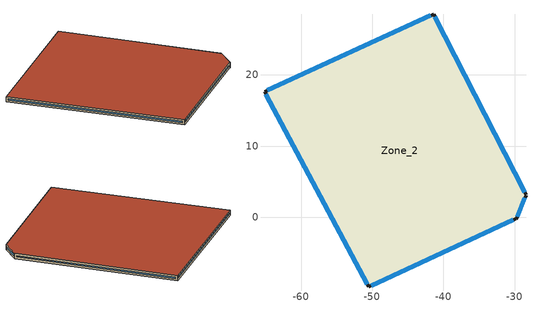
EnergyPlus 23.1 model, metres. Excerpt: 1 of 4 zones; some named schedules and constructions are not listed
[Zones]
Zone_2
 floor outside (90.1-2019 Nonresidential CZ 0 Exterior Floor (Mass)): -28.39,3.14 -28.39,3.09 -29.79,-0.26 -29.84,-0.23 -50.49,-9.79 -65.13,17.65 -41.39,28.54 z6
 wall outside (Slab_Mass): -28.39,3.14 -41.39,28.54 -65.13,17.65 -50.49,-9.79 -29.84,-0.23 / -29.79,-0.26 -28.39,3.09 z6:7
 window (90.1-2019 Nonresidential CZ 0 Glazing (Operable)): -28.57,3.49 -41.2,28.18 / -41.75,28.37 -64.77,17.82 / -64.95,17.3 -50.68,-9.44 / -50.13,-9.62 -30.2,-0.39 z6.4:6.6; -29.65,0.09 -28.54,2.74 z6.37:6.63
 roof outside (300mmInsulation 200mmConcrete): -28.39,3.14 -41.39,28.54 -65.13,17.65 -50.49,-9.79 -29.84,-0.23 -29.79,-0.26 -28.39,3.09 z7
[Schedule:Week:Daily]
NatVentAvail_Zone_2_22: acd2e928-20f6-4991-8987-061cebab4bc7, cb065a40-e7fa-40a4-90e0-a5ae350cfb2b, fe97cc25-f601-4ca1-a0c8-475b2eba2dc9, 578457f5-399a-4f92-8a02-ae9882fc921f, 2e1abdcf-9cb2-4666-8271-a5281ab0470f, 2e1048d4-6ae0-4844-96f5-6b8076d62b1c, 405c8683-b90c-4137-b80a-822300f4e663, acd2e928-20f6-4991-8987-061cebab4bc7, acd2e928-20f6-4991-8987-061cebab4bc7, acd2e928-20f6-4991-8987-061cebab4bc7, acd2e928-20f6-4991-8987-061cebab4bc7, acd2e928-20f6-4991-8987-061cebab4bc7
NatVentAvail_Zone_2_23: de7f1e9e-99f2-4530-bda8-a19bc34c7435, d56bf0af-3291-4f40-954d-ae387b4934eb, efd51ebc-5a75-44d6-b48b-5e39b90eab37, 50e62b72-050b-4bc5-816a-ec6022259602, df565528-e983-4a2f-9af0-023e517ec1fa, 6e948c41-f58b-4d70-b735-693d7d23265e, a4a8dd3c-0be9-4958-a505-003e072e7be9, de7f1e9e-99f2-4530-bda8-a19bc34c7435, de7f1e9e-99f2-4530-bda8-a19bc34c7435, de7f1e9e-99f2-4530-bda8-a19bc34c7435, de7f1e9e-99f2-4530-bda8-a19bc34c7435, de7f1e9e-99f2-4530-bda8-a19bc34c7435
NatVentAvail_Zone_2_24: ad55d434-6db8-480e-95ab-e4f5d2595acd, a91e2977-43bb-450e-858d-649fe32d594d, abaccf0b-f572-463a-ba2b-06eaf9dbe2ba, 60e00c5c-3424-42d9-a3b6-d22fd73a13ea, 9e92f452-ab2d-48ad-be8d-61b9bccbf211, 70c445c9-8c4a-4ff4-bf46-6278130bf734, e5ad0523-6fc6-447b-b171-9b96cebabecb, ad55d434-6db8-480e-95ab-e4f5d2595acd, ad55d434-6db8-480e-95ab-e4f5d2595acd, ad55d434-6db8-480e-95ab-e4f5d2595acd, ad55d434-6db8-480e-95ab-e4f5d2595acd, ad55d434-6db8-480e-95ab-e4f5d2595acd
NatVentAvail_Zone_2_25: e60a5f49-7e7a-409f-a5c2-957077f7fe8b, cae3acfb-d161-43ed-a65f-a440bfac94b9, bc7b5fe1-1840-40fd-a980-6b40b1dd7ed4, eb492800-efa5-4de2-972e-05f03c372e6c, f8645bc8-e094-466c-b9be-c50dcc2c0e01, 54c767f8-6b98-40b6-b93c-19719c3d406e, 33a80775-8e47-4f3b-85fb-f9fe996c441c, e60a5f49-7e7a-409f-a5c2-957077f7fe8b, e60a5f49-7e7a-409f-a5c2-957077f7fe8b, e60a5f49-7e7a-409f-a5c2-957077f7fe8b, e60a5f49-7e7a-409f-a5c2-957077f7fe8b, e60a5f49-7e7a-409f-a5c2-957077f7fe8b
NatVentAvail_Zone_2_26: 0cbc3ec2-dce3-40a9-9014-403458cbc8dd, 1aa73def-a9cd-4395-93c4-937f8a9c7bfa, 6403b646-7e0a-49ed-bd41-a394b5ecb90f, f5af6c6c-355f-4f13-a708-5c731e4a8922, 56ebb561-2b9d-4626-a585-189c94d4f024, 11e39c20-5615-48c8-8e21-3d2a08517842, 0a6634f9-ec93-4dce-9d44-1620e432f495, 0cbc3ec2-dce3-40a9-9014-403458cbc8dd, 0cbc3ec2-dce3-40a9-9014-403458cbc8dd, 0cbc3ec2-dce3-40a9-9014-403458cbc8dd, 0cbc3ec2-dce3-40a9-9014-403458cbc8dd, 0cbc3ec2-dce3-40a9-9014-403458cbc8dd
NatVentAvail_Zone_2_27: 6c88fd40-5f31-450c-9393-a7e399214261, 52a54ab8-a711-4575-a719-32434526ca14, 43894ad4-1c41-41d3-a07c-dbac19969555, 95a5ac8b-9768-4e2f-899a-ed802b7bd651, 75219a38-485e-43a5-963d-3f770a45d9b9, d17497ec-cfb7-448f-b247-fa41072ac7fb, c5cd9e20-25f1-4ee0-87f7-34e8a7739968, 6c88fd40-5f31-450c-9393-a7e399214261, 6c88fd40-5f31-450c-9393-a7e399214261, 6c88fd40-5f31-450c-9393-a7e399214261, 6c88fd40-5f31-450c-9393-a7e399214261, 6c88fd40-5f31-450c-9393-a7e399214261
NatVentAvail_Zone_2_28: c2340ad5-be74-4d5b-be4c-04cbdb4ba282, 9cf3de4a-76d9-48ab-a822-1107e02097d0, d1e8d99a-3b87-46d8-88cf-10c5f4c0c17d, d84190bc-0376-476d-adfe-1f034ada198a, 61485dd6-e631-4ce2-9767-25215d8ebb49, 03bf4b79-c2c3-4344-89ba-05eddc566799, c1c17925-6b74-4b8f-ab96-dfb09220ae7c, c2340ad5-be74-4d5b-be4c-04cbdb4ba282, c2340ad5-be74-4d5b-be4c-04cbdb4ba282, c2340ad5-be74-4d5b-be4c-04cbdb4ba282, c2340ad5-be74-4d5b-be4c-04cbdb4ba282, c2340ad5-be74-4d5b-be4c-04cbdb4ba282
NatVentAvail_Zone_2_29: ff0e8a08-df81-4f9d-be83-65e5951922e4, 2c3a381d-9128-48cc-820c-cfcb7cc501f0, 6434686c-1304-4504-b808-4a60f6fc532c, b04f077c-7212-4c9e-bb9e-593bd7841a87, 61485dd6-e631-4ce2-9767-25215d8ebb49, 61485dd6-e631-4ce2-9767-25215d8ebb49, 39aa7a91-198b-4df9-b764-e6eb28f0fa9e, ff0e8a08-df81-4f9d-be83-65e5951922e4, ff0e8a08-df81-4f9d-be83-65e5951922e4, ff0e8a08-df81-4f9d-be83-65e5951922e4, ff0e8a08-df81-4f9d-be83-65e5951922e4, ff0e8a08-df81-4f9d-be83-65e5951922e4
NatVentAvail_Zone_2_30: 41b53853-a552-4503-b7e5-1071de7ad9d3, 7044fa82-b730-4b54-957a-6b4e0acb6089, 992c108d-8940-4632-8c5b-5d86dac3d9d8, 553fa106-7b2d-489e-b323-310891abfb60, 15cf4543-948e-4174-ab51-d9cd40c68075, 7dafe37b-fc49-49e7-878a-efd7624627b4, f5c36937-e72b-4f26-8f07-e549246aa8e8, 41b53853-a552-4503-b7e5-1071de7ad9d3, 41b53853-a552-4503-b7e5-1071de7ad9d3, 41b53853-a552-4503-b7e5-1071de7ad9d3, 41b53853-a552-4503-b7e5-1071de7ad9d3, 41b53853-a552-4503-b7e5-1071de7ad9d3
NatVentAvail_Zone_2_31: f640a357-9ec9-42f9-af0e-58ae4c6e4841, ebcd0586-00f9-48aa-a8c0-36410e76e89c, 6434686c-1304-4504-b808-4a60f6fc532c, cff2886b-0550-4b7a-826d-b4a198f4f12a, 61e1d887-13d5-440e-85c7-ecb42f406aad, 1bf994b8-c66c-4d30-ada4-7d5ca9fbeef9, 767f3143-d315-4cdb-b770-c6badc22e338, f640a357-9ec9-42f9-af0e-58ae4c6e4841, f640a357-9ec9-42f9-af0e-58ae4c6e4841, f640a357-9ec9-42f9-af0e-58ae4c6e4841, f640a357-9ec9-42f9-af0e-58ae4c6e4841, f640a357-9ec9-42f9-af0e-58ae4c6e4841
NatVentAvail_Zone_2_32: f24ec32e-0b9c-4a1d-b664-ca4429b9edc5, 9801e66e-fc36-481a-b535-4e49cb259330, 2e372af8-76f4-413a-9955-fe3771615d8d, 2345a696-be97-46ca-ae24-72735c20d6e5, 08a3ac41-2459-4db3-a47a-67fd126cbd4f, 78615edc-84a0-410b-9399-bd0272c267e9, 2b9bfca6-dcb4-410c-99f8-06408d414f9f, f24ec32e-0b9c-4a1d-b664-ca4429b9edc5, f24ec32e-0b9c-4a1d-b664-ca4429b9edc5, f24ec32e-0b9c-4a1d-b664-ca4429b9edc5, f24ec32e-0b9c-4a1d-b664-ca4429b9edc5, f24ec32e-0b9c-4a1d-b664-ca4429b9edc5
NatVentAvail_Zone_2_33: f9ab3b8e-d1cb-4cf8-bbf6-3c8ae99a99b2, 19597206-7319-4ad3-9dad-73b51bdeb2ed, 55ecedcd-ba53-437e-8c77-201c372323f7, 3f5b5ff4-9619-40fb-ba1e-935a637db60c, e1796476-7959-4802-926e-a1c1d119acb1, 25122257-154d-46bf-98c0-2fe896b77df4, bef7c879-e1f0-4208-a671-c755df1716dc, f9ab3b8e-d1cb-4cf8-bbf6-3c8ae99a99b2, f9ab3b8e-d1cb-4cf8-bbf6-3c8ae99a99b2, f9ab3b8e-d1cb-4cf8-bbf6-3c8ae99a99b2, f9ab3b8e-d1cb-4cf8-bbf6-3c8ae99a99b2, f9ab3b8e-d1cb-4cf8-bbf6-3c8ae99a99b2
NatVentAvail_Zone_2_34: 56f10184-04c0-44e2-9a5a-0f91bd52b78a, f98b2947-6f38-43b2-9ca3-e6e9e4527134, 56267380-c45b-4560-b612-61c32aaac9d1, 8a73cb96-c104-43c5-a1a2-e458009fcfad, d7138475-210f-43af-8dd4-9e04d5911804, a01d4db6-b71a-483f-94c1-92db8d6e7e98, 629c876d-06d8-400a-a76b-1412f198e281, 56f10184-04c0-44e2-9a5a-0f91bd52b78a, 56f10184-04c0-44e2-9a5a-0f91bd52b78a, 56f10184-04c0-44e2-9a5a-0f91bd52b78a, 56f10184-04c0-44e2-9a5a-0f91bd52b78a, 56f10184-04c0-44e2-9a5a-0f91bd52b78a
NatVentAvail_Zone_2_35: 1dd403a0-c87f-40d1-9699-d0abc5160e1a, 5b83ad7e-5ec0-4fe7-b3c6-10f38a35e73b, a0c1673f-a9de-4e4f-baea-07259ba35ac4, effe21c2-5355-4447-b377-6e78b0e2f77e, 4a02cc98-567b-499e-9f7d-de86d8a5fd91, b22ca4f4-a1a4-4950-9b5b-b6a035f07967, 3858d9a0-03f6-436f-b5cb-b98d9a51f2e8, 1dd403a0-c87f-40d1-9699-d0abc5160e1a, 1dd403a0-c87f-40d1-9699-d0abc5160e1a, 1dd403a0-c87f-40d1-9699-d0abc5160e1a, 1dd403a0-c87f-40d1-9699-d0abc5160e1a, 1dd403a0-c87f-40d1-9699-d0abc5160e1a
NatVentAvail_Zone_2_36: e1056f30-91aa-4e3c-99cc-b785006790fe, 7f74cc13-0549-4400-bfd8-d99739242631, 2ad2ed42-4807-4a7f-a352-f1ba84c4a3b5, 69ce7ae0-5c02-4db5-ae4e-34bc09dbb1e3, d09c0587-0c88-4fad-92d5-e3793a5fb68e, 29a753cc-b61b-470b-9186-7965575bdb27, bc7b5fe1-1840-40fd-a980-6b40b1dd7ed4, e1056f30-91aa-4e3c-99cc-b785006790fe, e1056f30-91aa-4e3c-99cc-b785006790fe, e1056f30-91aa-4e3c-99cc-b785006790fe, e1056f30-91aa-4e3c-99cc-b785006790fe, e1056f30-91aa-4e3c-99cc-b785006790fe
NatVentAvail_Zone_2_37: 61485dd6-e631-4ce2-9767-25215d8ebb49, 038d6500-814f-4635-8bc6-1469068f7702, cc1ae8a5-1ff4-4a38-abc6-ee021185acd6, f154c38b-6c91-44e8-87ba-1c3490155caf, b0ec72b7-ddc8-449d-9605-8c4b2d0ed389, d5fbcdae-03d4-4c8e-b897-6869c87439ac, e1c16c06-ea70-4453-9cb8-f7e240ad073a, 61485dd6-e631-4ce2-9767-25215d8ebb49, 61485dd6-e631-4ce2-9767-25215d8ebb49, 61485dd6-e631-4ce2-9767-25215d8ebb49, 61485dd6-e631-4ce2-9767-25215d8ebb49, 61485dd6-e631-4ce2-9767-25215d8ebb49
NatVentAvail_Zone_2_38: 1157d62d-ef46-4c61-a5f5-c036fbc25783, 4c2f00eb-7bb0-4033-8761-945ab04797dd, e1056f30-91aa-4e3c-99cc-b785006790fe, b892c0e5-4bca-4b11-b21e-aa417bb72506, 456fe283-0124-4ef2-afb8-3d0c076f78c5, d4788c59-ea42-4810-ae83-f7cd95bd6536, ad524eb8-b518-4079-be9b-2e99b6f66a6c, 1157d62d-ef46-4c61-a5f5-c036fbc25783, 1157d62d-ef46-4c61-a5f5-c036fbc25783, 1157d62d-ef46-4c61-a5f5-c036fbc25783, 1157d62d-ef46-4c61-a5f5-c036fbc25783, 1157d62d-ef46-4c61-a5f5-c036fbc25783
NatVentAvail_Zone_2_39: a428bd8e-12c6-459a-b90d-f09008c16182, 131ee72d-a4d2-47ee-a3ec-977afa6b61ca, d9cda4d7-83c8-4eee-a7c2-86543e136363, db5b8011-60be-41df-bf31-af554de41b79, 914fd51d-d336-4507-bfc4-05a1d510f904, 20694168-c848-46bc-b18f-d99b0245292c, 61485dd6-e631-4ce2-9767-25215d8ebb49, a428bd8e-12c6-459a-b90d-f09008c16182, a428bd8e-12c6-459a-b90d-f09008c16182, a428bd8e-12c6-459a-b90d-f09008c16182, a428bd8e-12c6-459a-b90d-f09008c16182, a428bd8e-12c6-459a-b90d-f09008c16182
NatVentAvail_Zone_2_40: b04f077c-7212-4c9e-bb9e-593bd7841a87, 3164a7d1-9dee-45ae-9c62-fa1aa872e76b, 11d36164-32f3-468c-a03a-b066bcd55c93, 781ca952-8fc4-4fe7-a676-224ee330a76f, 29cee232-77b9-45a6-a797-4d83b3241d0b, f65736d9-18a9-44aa-ae09-a6bd0f50e2f1, 4a0d59f7-54dc-4879-b8ca-4aa9a232d943, b04f077c-7212-4c9e-bb9e-593bd7841a87, b04f077c-7212-4c9e-bb9e-593bd7841a87, b04f077c-7212-4c9e-bb9e-593bd7841a87, b04f077c-7212-4c9e-bb9e-593bd7841a87, b04f077c-7212-4c9e-bb9e-593bd7841a87
NatVentAvail_Zone_2_41: ff21f3e1-ad11-422e-beb7-62635bf72878, 7e6da416-2f68-4eb6-82ef-a13fb2ace2be, 5e8d9300-8c1f-467f-8213-bfedb9906c80, b8832e98-2c86-4b7b-ac49-73ee50bb343e, 8bb6e9c3-785a-460b-8b01-101cf8141918, 4989128a-5a95-4f3d-a8d9-81180fc80b0b, ac75ad33-19a6-4c00-99c9-cbcb666fd0ad, ff21f3e1-ad11-422e-beb7-62635bf72878, ff21f3e1-ad11-422e-beb7-62635bf72878, ff21f3e1-ad11-422e-beb7-62635bf72878, ff21f3e1-ad11-422e-beb7-62635bf72878, ff21f3e1-ad11-422e-beb7-62635bf72878
NatVentAvail_Zone_2_42: d654c112-5fc0-4bc3-aced-636c573ddf53, 864d49f8-482e-4575-b97c-55412d0c8e2c, 75f33594-1c0d-4d40-8c17-9ce73df7111a, 50d419e9-199e-4588-b068-29dd72fa84aa, 3841d354-a250-4341-8a61-66ce2b5e801f, 4819ebdb-2aae-4ebc-ab81-8325c3a02aff, 7a0f5c0e-cf29-45fd-8671-84f70cd9c99f, d654c112-5fc0-4bc3-aced-636c573ddf53, d654c112-5fc0-4bc3-aced-636c573ddf53, d654c112-5fc0-4bc3-aced-636c573ddf53, d654c112-5fc0-4bc3-aced-636c573ddf53, d654c112-5fc0-4bc3-aced-636c573ddf53
NatVentAvail_Zone_2_43: 3ac146cd-6d2f-4339-9cac-8a1738f2daa6, bcb2fed4-2284-4aab-8135-a19afedcd7b0, fba7f11a-42ea-420a-8e72-72b84d076d15, a5b145b6-5151-4797-b08c-77e1e3d05dc0, 40b0c66f-7964-4f91-a29b-4369ed8e2800, e2073d27-2460-499c-8f0f-9ffd42d3906f, 873f2d51-0b14-4b62-9e70-0e6ee2d424db, 3ac146cd-6d2f-4339-9cac-8a1738f2daa6, 3ac146cd-6d2f-4339-9cac-8a1738f2daa6, 3ac146cd-6d2f-4339-9cac-8a1738f2daa6, 3ac146cd-6d2f-4339-9cac-8a1738f2daa6, 3ac146cd-6d2f-4339-9cac-8a1738f2daa6
NatVentAvail_Zone_2_44: e6807f9e-3107-489d-b2d9-ecfef6bb4bd5, fdcce3a1-b9d1-4c8e-b957-c25b89e9f3aa, 714666c1-f84e-413c-bea4-53c6f4f94ed8, 8ccc19d3-859d-4cd2-9a75-10658b156856, ea84c7e8-31e4-48e3-8951-1e0997181849, 7bd97160-4387-4d6c-8d07-83ba8b49d7f2, 928d66dd-2f90-40a2-858f-64c55f91a028, e6807f9e-3107-489d-b2d9-ecfef6bb4bd5, e6807f9e-3107-489d-b2d9-ecfef6bb4bd5, e6807f9e-3107-489d-b2d9-ecfef6bb4bd5, e6807f9e-3107-489d-b2d9-ecfef6bb4bd5, e6807f9e-3107-489d-b2d9-ecfef6bb4bd5
NatVentAvail_Zone_2_45: 073c58c9-18f4-41aa-a3cf-339a2f768554, 7044fa82-b730-4b54-957a-6b4e0acb6089, d92598d0-d258-4227-9cf8-cc092b1ef21e, 6420ae8b-67dd-40e7-92c2-bc2b356ef0d9, d9cda4d7-83c8-4eee-a7c2-86543e136363, 4aa5f7c9-0a03-4be0-af43-87901858be94, 073c58c9-18f4-41aa-a3cf-339a2f768554, 073c58c9-18f4-41aa-a3cf-339a2f768554, 073c58c9-18f4-41aa-a3cf-339a2f768554, 073c58c9-18f4-41aa-a3cf-339a2f768554, 073c58c9-18f4-41aa-a3cf-339a2f768554, 073c58c9-18f4-41aa-a3cf-339a2f768554
NatVentAvail_Zone_2_46: 89c45178-2a06-4fb2-9ccd-b33d2054a1e8, 864d49f8-482e-4575-b97c-55412d0c8e2c, 1cde99be-ce0b-4ef2-b2b0-692f3dd98041, b84f5d9f-f064-445a-9e92-4a558ce118ac, 6c8f5934-2566-4c65-a969-fc0d4a1f0bea, bc5f864e-4217-4bd8-a312-e2022c529d52, f6c0e0a4-1e47-4fe7-aa0e-32a8bd2f4658, 89c45178-2a06-4fb2-9ccd-b33d2054a1e8, 89c45178-2a06-4fb2-9ccd-b33d2054a1e8, 89c45178-2a06-4fb2-9ccd-b33d2054a1e8, 89c45178-2a06-4fb2-9ccd-b33d2054a1e8, 89c45178-2a06-4fb2-9ccd-b33d2054a1e8
NatVentAvail_Zone_2_47: 97cf4945-1571-4503-a657-ee18a2ee3ac8, d55e50e7-8eb9-41be-8621-9fa06e48a962, 6b961552-406d-43b1-9a5d-da647dd9c0de, 4ebca92e-9dce-4ca5-9792-4afb81114951, 3ce68b3a-7093-4530-870d-323cbdaa17a6, 61915d63-1ef5-4e48-8f8d-8cccd37621b9, 2ffda844-1f0f-4c20-ad69-54e02729967d, 97cf4945-1571-4503-a657-ee18a2ee3ac8, 97cf4945-1571-4503-a657-ee18a2ee3ac8, 97cf4945-1571-4503-a657-ee18a2ee3ac8, 97cf4945-1571-4503-a657-ee18a2ee3ac8, 97cf4945-1571-4503-a657-ee18a2ee3ac8
NatVentAvail_Zone_2_48: f11c9ccd-bca3-4491-8976-f949b481069d, 253bac40-9bc7-42b1-a152-c9822ff80c7e, 4a3e8956-89d9-4a52-ac85-13b84352112b, edbf6619-e3a0-4945-8d8a-fe25848fc630, b3074e9a-923f-4ddd-8ef6-66ffbc02cce0, 1936191a-57ff-40cf-b891-ad066edc8a2b, c077c144-7486-4cd4-af60-22e2215d7657, f11c9ccd-bca3-4491-8976-f949b481069d, f11c9ccd-bca3-4491-8976-f949b481069d, f11c9ccd-bca3-4491-8976-f949b481069d, f11c9ccd-bca3-4491-8976-f949b481069d, f11c9ccd-bca3-4491-8976-f949b481069d
NatVentAvail_Zone_2_49: 7ae4a458-3077-405b-9ebe-07b87cee4914, e653c413-f38d-48e0-9ede-2d4cbaed1d01, f5945ef8-1bb7-44bd-9b80-3400c0f5772e, 54a298d6-b663-4115-a635-44fbd73c64c9, af40b325-222e-492b-8c34-7a1b5756d4da, 8cc18098-1f87-4791-838a-da766c44f6da, 2865fcdd-06aa-4857-81ee-130b76afbc98, 7ae4a458-3077-405b-9ebe-07b87cee4914, 7ae4a458-3077-405b-9ebe-07b87cee4914, 7ae4a458-3077-405b-9ebe-07b87cee4914, 7ae4a458-3077-405b-9ebe-07b87cee4914, 7ae4a458-3077-405b-9ebe-07b87cee4914
NatVentAvail_Zone_2_50: fa7d08ef-04ee-4192-b345-ed3952e83174, 11d36164-32f3-468c-a03a-b066bcd55c93, 98cfd99c-dc69-434b-895a-6071e0b57e61, bc1168e9-b53d-4244-89e0-da59fb5ef5d1, eed4058b-e67b-457a-854a-bd524a8788a6, 8c02d131-b84c-43f2-81fe-49587ef0e36d, 936f9f77-77d7-408c-9211-d0ef57088824, fa7d08ef-04ee-4192-b345-ed3952e83174, fa7d08ef-04ee-4192-b345-ed3952e83174, fa7d08ef-04ee-4192-b345-ed3952e83174, fa7d08ef-04ee-4192-b345-ed3952e83174, fa7d08ef-04ee-4192-b345-ed3952e83174
NatVentAvail_Zone_2_51: a05378af-33c4-486b-b78f-6484e672da14, ab7c4253-83bd-4225-b18c-3528a86c6572, d9a0dce3-9f35-40ed-85e6-6daf6550628f, 6c565c6d-fe7c-43e2-936a-24a21869505e, bc12d5bc-9d96-40f5-bc06-9cb83659654c, 446b5c32-f3de-434d-ba93-83a706df43da, 1bf994b8-c66c-4d30-ada4-7d5ca9fbeef9, a05378af-33c4-486b-b78f-6484e672da14, a05378af-33c4-486b-b78f-6484e672da14, a05378af-33c4-486b-b78f-6484e672da14, a05378af-33c4-486b-b78f-6484e672da14, a05378af-33c4-486b-b78f-6484e672da14
NatVentAvail_Zone_2_52: 51c9140a-e74a-459f-adec-9300fa005f54, 51c9140a-e74a-459f-adec-9300fa005f54, 51c9140a-e74a-459f-adec-9300fa005f54, 51c9140a-e74a-459f-adec-9300fa005f54, 51c9140a-e74a-459f-adec-9300fa005f54, 51c9140a-e74a-459f-adec-9300fa005f54, 51c9140a-e74a-459f-adec-9300fa005f54, 51c9140a-e74a-459f-adec-9300fa005f54, 51c9140a-e74a-459f-adec-9300fa005f54, 51c9140a-e74a-459f-adec-9300fa005f54, 51c9140a-e74a-459f-adec-9300fa005f54, 51c9140a-e74a-459f-adec-9300fa005f54
CoolAvail_Zone_3_0: e139faef-dd91-4b52-af90-3c09d61c8b9b, 1341e78b-528d-4e30-a45e-b60320c59b85, 0e725015-4a8c-4940-9af5-2fdc0568d28d, 7e975f8a-daf6-4f0a-af98-5931a8a5821a, c5206e29-a59c-4102-b2d1-60042251d72d, e1d9e0e9-2a74-4250-a131-435a76149c2e, e4920be8-fbbb-4524-adf0-fd4a00646c17, e139faef-dd91-4b52-af90-3c09d61c8b9b, e139faef-dd91-4b52-af90-3c09d61c8b9b, e139faef-dd91-4b52-af90-3c09d61c8b9b, e139faef-dd91-4b52-af90-3c09d61c8b9b, e139faef-dd91-4b52-af90-3c09d61c8b9b
CoolAvail_Zone_3_1: e1ffd640-36df-4ba9-bec8-7214d73c8f23, 9b036896-8c2e-4553-bb71-8d52d768c25e, 6855f802-271c-42cf-a429-4003c9f20fe4, 942ea984-4e8d-4173-b445-8a64299242c8, fe1a7216-9ed0-4155-9c83-bd43345863c3, d6fcf2d3-ed8b-4bce-a7fd-cc2f195ddd66, cdf51145-e6c8-40a1-98f4-3fe3bbfc9d5d, e1ffd640-36df-4ba9-bec8-7214d73c8f23, e1ffd640-36df-4ba9-bec8-7214d73c8f23, e1ffd640-36df-4ba9-bec8-7214d73c8f23, e1ffd640-36df-4ba9-bec8-7214d73c8f23, e1ffd640-36df-4ba9-bec8-7214d73c8f23
CoolAvail_Zone_3_2: 6d7bab89-3dd2-4a2a-980c-d5dbf2e5629f, 5ec860b8-102b-4f4d-ad32-cc36e88105d3, fe1a7216-9ed0-4155-9c83-bd43345863c3, 14896a8d-0631-4649-b244-07fce4fed6ab, 1341e78b-528d-4e30-a45e-b60320c59b85, be8dd3b4-f6d2-4991-97a6-fc320cdea01d, e0bfb499-300a-4e5b-9a03-28fb9fc2f6eb, 6d7bab89-3dd2-4a2a-980c-d5dbf2e5629f, 6d7bab89-3dd2-4a2a-980c-d5dbf2e5629f, 6d7bab89-3dd2-4a2a-980c-d5dbf2e5629f, 6d7bab89-3dd2-4a2a-980c-d5dbf2e5629f, 6d7bab89-3dd2-4a2a-980c-d5dbf2e5629f
CoolAvail_Zone_3_3: 507109d8-bdb6-46f6-90d9-1e9e6d4d34af, 405c8683-b90c-4137-b80a-822300f4e663, 5d6ab1d3-a4ab-4612-9b39-9f9fc36dc4c3, 5217f92c-8f1c-4415-8e49-4966e8e7a048, e7c53d2e-b08b-4f3b-875c-374245485bc5, e139faef-dd91-4b52-af90-3c09d61c8b9b, d7088028-ae29-4fae-bb87-3467aee70059, 507109d8-bdb6-46f6-90d9-1e9e6d4d34af, 507109d8-bdb6-46f6-90d9-1e9e6d4d34af, 507109d8-bdb6-46f6-90d9-1e9e6d4d34af, 507109d8-bdb6-46f6-90d9-1e9e6d4d34af, 507109d8-bdb6-46f6-90d9-1e9e6d4d34af
CoolAvail_Zone_3_4: 181cbb93-2ea2-4e56-9a97-daaf5760b69c, 3271d0e9-dabd-4013-96c2-c9a675704d85, 3606d2f2-71d1-41fa-bcf1-61cdd68cea28, 696cd062-a0ca-4681-bc2c-ef2fec24c629, 24161a52-7ef5-423d-bce1-480d60a914e5, a1502337-8fa2-4b67-8083-f5fd90a0fce3, 3271d0e9-dabd-4013-96c2-c9a675704d85, 181cbb93-2ea2-4e56-9a97-daaf5760b69c, 181cbb93-2ea2-4e56-9a97-daaf5760b69c, 181cbb93-2ea2-4e56-9a97-daaf5760b69c, 181cbb93-2ea2-4e56-9a97-daaf5760b69c, 181cbb93-2ea2-4e56-9a97-daaf5760b69c
CoolAvail_Zone_3_5: 0d6fa12f-1980-43c9-82f5-41352b0a078c, d628363f-36f6-4d77-917a-9fbd46961b10, 8f4ce5b9-4189-47bd-8a0d-4fa41aece396, 03527a3e-baeb-407b-81a1-704a11f4b5b4, 491a3cd3-0e73-4b9e-afa2-2a7eb76c1ec6, 54696f42-ad4f-44c4-8b4e-293045699f87, c0a99d02-b1a5-4058-881d-029defe54c2b, 0d6fa12f-1980-43c9-82f5-41352b0a078c, 0d6fa12f-1980-43c9-82f5-41352b0a078c, 0d6fa12f-1980-43c9-82f5-41352b0a078c, 0d6fa12f-1980-43c9-82f5-41352b0a078c, 0d6fa12f-1980-43c9-82f5-41352b0a078c
CoolAvail_Zone_3_6: fdd3c5a3-5bd8-4609-a352-ebd756101354, 56267380-c45b-4560-b612-61c32aaac9d1, 2be57888-a557-436b-a280-11778025c769, e609bc98-d41e-4fce-b2ec-000b11c8b761, de1ed153-2a73-43a9-a834-23e42c55353e, dc9b35e0-72ed-4bff-be4f-fdf3eb4c0364, 9bc6f879-6f12-4e5e-92e3-6dcfde522f6b, fdd3c5a3-5bd8-4609-a352-ebd756101354, fdd3c5a3-5bd8-4609-a352-ebd756101354, fdd3c5a3-5bd8-4609-a352-ebd756101354, fdd3c5a3-5bd8-4609-a352-ebd756101354, fdd3c5a3-5bd8-4609-a352-ebd756101354
CoolAvail_Zone_3_7: e6c9869e-4ab9-41d2-8e5a-57159cd9a203, 71474f7a-adb3-4dfd-8f42-d197250ad15c, 1c7c54f3-0d90-44bc-906d-11d4ee0d6474, 29c26bbb-7755-4cf5-bf90-fc0a07fa62d0, 74d162ef-5ceb-4c9e-9eb7-6e335852fa48, f31dae9f-5dac-4a82-8d32-c1a56939cc80, afd4c80d-40c9-442a-b17e-7e9a689c2937, e6c9869e-4ab9-41d2-8e5a-57159cd9a203, e6c9869e-4ab9-41d2-8e5a-57159cd9a203, e6c9869e-4ab9-41d2-8e5a-57159cd9a203, e6c9869e-4ab9-41d2-8e5a-57159cd9a203, e6c9869e-4ab9-41d2-8e5a-57159cd9a203
CoolAvail_Zone_3_8: 09b1d2fd-b6e9-43a1-b389-5d0fcee3027c, 609e9ba4-9cb2-4779-9d6f-537cc656cf92, be764fb5-36c2-4ab1-bb9c-c30a7a049211, 9940e2f4-c4d1-421e-8dc8-05e57e813271, 73abb4e4-82cb-4ac7-bc8a-93b2b930931e, 2475d330-fde3-4f4c-b7da-b0b89983439e, 88bc864f-68e4-4239-8a9a-7675c4ee05d2, 09b1d2fd-b6e9-43a1-b389-5d0fcee3027c, 09b1d2fd-b6e9-43a1-b389-5d0fcee3027c, 09b1d2fd-b6e9-43a1-b389-5d0fcee3027c, 09b1d2fd-b6e9-43a1-b389-5d0fcee3027c, 09b1d2fd-b6e9-43a1-b389-5d0fcee3027c
CoolAvail_Zone_3_9: eff5c449-04dd-4b65-9b1e-11552b5e3d73, e478cef3-0cca-4241-89e9-9b03335b9420, 88bc864f-68e4-4239-8a9a-7675c4ee05d2, c50ff43b-7dc6-43eb-bf56-88fabca06e85, 72f6dcb5-bc14-4e1b-ab67-01f25bb48798, dbf9e593-9f14-44c8-8e21-58b0d7745a3b, 514e958c-5a5a-45d0-bee4-701500a85d72, eff5c449-04dd-4b65-9b1e-11552b5e3d73, eff5c449-04dd-4b65-9b1e-11552b5e3d73, eff5c449-04dd-4b65-9b1e-11552b5e3d73, eff5c449-04dd-4b65-9b1e-11552b5e3d73, eff5c449-04dd-4b65-9b1e-11552b5e3d73
CoolAvail_Zone_3_10: 2d87e847-d6bc-4e59-be78-b2d198746687, 88bc864f-68e4-4239-8a9a-7675c4ee05d2, c7547a26-8cf3-4017-83b6-5c3c7e2f7f96, 1e1a483a-106e-438e-acf7-6fe0fa2445a5, 00187daf-80d5-41b8-8613-5bfddec09bb8, ec18541e-769d-47ee-bf9a-5d20b52ccf15, 33e5aab0-a3d7-4716-8e1f-8ce6e53eb4f2, 2d87e847-d6bc-4e59-be78-b2d198746687, 2d87e847-d6bc-4e59-be78-b2d198746687, 2d87e847-d6bc-4e59-be78-b2d198746687, 2d87e847-d6bc-4e59-be78-b2d198746687, 2d87e847-d6bc-4e59-be78-b2d198746687
CoolAvail_Zone_3_11: 88bc864f-68e4-4239-8a9a-7675c4ee05d2, 41155281-5e99-4c40-99c5-51bce0016a85, c57900ae-2146-4dc2-8c79-d118565bd8ea, 9f88eb54-c6d2-4ec2-b469-09196186388c, f16c0d35-807a-444a-b8cf-bbb188a70943, 666f6cc6-601a-4f3a-a0f3-43ea272f52cb, 5daa2db3-72a7-4d73-abf8-06657575d0c5, 88bc864f-68e4-4239-8a9a-7675c4ee05d2, 88bc864f-68e4-4239-8a9a-7675c4ee05d2, 88bc864f-68e4-4239-8a9a-7675c4ee05d2, 88bc864f-68e4-4239-8a9a-7675c4ee05d2, 88bc864f-68e4-4239-8a9a-7675c4ee05d2
CoolAvail_Zone_3_12: 06c2e3ab-fdfa-4f08-a1e2-bd306bd98cf1, 113380b5-2bd0-4fb2-bc20-a8029097dfbb, 45458cd8-2012-4ad2-a0da-6fca4a67c8ae, 1eda97b3-45b2-406d-9409-1aa8dc23988d, 2cee4ced-1a43-4f58-b07f-9500e88d36c3, 31411a7c-1994-4072-b603-25a6234c0245, a9b977d9-2b0c-4575-9569-737bf5c34d18, 06c2e3ab-fdfa-4f08-a1e2-bd306bd98cf1, 06c2e3ab-fdfa-4f08-a1e2-bd306bd98cf1, 06c2e3ab-fdfa-4f08-a1e2-bd306bd98cf1, 06c2e3ab-fdfa-4f08-a1e2-bd306bd98cf1, 06c2e3ab-fdfa-4f08-a1e2-bd306bd98cf1
CoolAvail_Zone_3_13: c6e899ea-89f6-4f7f-aebf-0748696ec191, b8cb317f-cc27-4b66-9448-78638953c7bc, 29f68555-c4da-43f8-9c50-2d54c4440d96, fa37b88f-f77e-4b26-bc57-98cf8dff9829, 0567d5c3-9c99-4573-86f1-495131e97f39, 1b3ab3d3-c2f4-49f3-9e50-aaf1e4d51243, ff50d123-5d07-45af-87d1-317d87e420ba, c6e899ea-89f6-4f7f-aebf-0748696ec191, c6e899ea-89f6-4f7f-aebf-0748696ec191, c6e899ea-89f6-4f7f-aebf-0748696ec191, c6e899ea-89f6-4f7f-aebf-0748696ec191, c6e899ea-89f6-4f7f-aebf-0748696ec191
CoolAvail_Zone_3_14: cd729ca2-4f9c-4c21-bd79-2a9ccba31e9b, c1e06375-da6e-4f34-bcf5-0d8c4a237503, 6fc5614a-975f-4bef-ab9e-a93a041b6f05, 64823c54-d1a5-40ac-b19a-1c7dc18b08a9, 75495cc2-c308-49d4-abaf-3b506bcf5d7e, 1097e826-99ff-4d09-9b9c-5c3ce09aa3d1, cba1e584-4703-4c1f-9981-538f8898b077, cd729ca2-4f9c-4c21-bd79-2a9ccba31e9b, cd729ca2-4f9c-4c21-bd79-2a9ccba31e9b, cd729ca2-4f9c-4c21-bd79-2a9ccba31e9b, cd729ca2-4f9c-4c21-bd79-2a9ccba31e9b, cd729ca2-4f9c-4c21-bd79-2a9ccba31e9b
CoolAvail_Zone_3_15: f313cb56-f66c-4a60-9be3-3ff37311214c, 0ecfc8d5-79ac-4dd2-a2af-fedbd71d64dd, f3d8d757-ae33-4d6a-a43b-a6d25880b40f, 98cfd99c-dc69-434b-895a-6071e0b57e61, 0936dfbf-a161-4e1f-bff1-3ed7029bb0f0, b6f06b97-f992-4fca-a212-398f91ba816c, 852c9f66-d0d6-4971-af01-0b3da70167cb, f313cb56-f66c-4a60-9be3-3ff37311214c, f313cb56-f66c-4a60-9be3-3ff37311214c, f313cb56-f66c-4a60-9be3-3ff37311214c, f313cb56-f66c-4a60-9be3-3ff37311214c, f313cb56-f66c-4a60-9be3-3ff37311214c
CoolAvail_Zone_3_16: eb541d39-8202-485c-90c7-a6217f1a54be, ee4d1d20-11cb-42bd-9357-64614dac82b4, 8289fd5a-492b-4215-8f5f-057710a9bfa4, f89a437a-d284-40fd-9b65-f2c1e1cea5c8, 68ca7fc4-1032-4702-bae1-fb08bb984334, 8db679d0-5c8e-402e-a689-363b3f2478b5, 360b80f1-4b4f-4a68-827f-093302323fb7, eb541d39-8202-485c-90c7-a6217f1a54be, eb541d39-8202-485c-90c7-a6217f1a54be, eb541d39-8202-485c-90c7-a6217f1a54be, eb541d39-8202-485c-90c7-a6217f1a54be, eb541d39-8202-485c-90c7-a6217f1a54be
CoolAvail_Zone_3_17: 1b2b6074-64b4-44b2-b022-d0416d85388e, fa849e27-98dd-4e26-bb04-a0db2d14276f, f67edae3-4743-43db-9b5b-e3621d3d12f9, 4c017381-4d16-4731-8fc3-243971d0ee49, a5c1135d-f06d-43f9-980b-0f038b62cb33, 9541295b-7050-4611-8432-e45af9246ba3, 4e89c66a-5d79-416d-88f1-03c6c51c587d, 1b2b6074-64b4-44b2-b022-d0416d85388e, 1b2b6074-64b4-44b2-b022-d0416d85388e, 1b2b6074-64b4-44b2-b022-d0416d85388e, 1b2b6074-64b4-44b2-b022-d0416d85388e, 1b2b6074-64b4-44b2-b022-d0416d85388e
CoolAvail_Zone_3_18: 0a4c1e0f-d2d6-4ad0-9632-dd51c379a601, ac9af0b4-09c5-4e65-b3e5-d6f066466726, d06425a3-4846-4932-9b6f-9af3fcc81687, 0a4c1e0f-d2d6-4ad0-9632-dd51c379a601, 769a3474-4102-4fa2-959e-0c91957b690d, c0f9a276-ac7f-4d66-bf5b-b3020bd416dd, 02f3e42f-f202-4069-afe3-b9839f2e591f, 0a4c1e0f-d2d6-4ad0-9632-dd51c379a601, 0a4c1e0f-d2d6-4ad0-9632-dd51c379a601, 0a4c1e0f-d2d6-4ad0-9632-dd51c379a601, 0a4c1e0f-d2d6-4ad0-9632-dd51c379a601, 0a4c1e0f-d2d6-4ad0-9632-dd51c379a601
CoolAvail_Zone_3_19: 438d2a66-832e-4e6f-ba96-734749485d0b, 596f6e7c-18cb-43be-bf50-afa663641579, 1dcc22e0-b407-4e40-82f1-50ec1202ac98, 089fec03-638a-4bbd-bf28-223f605c19f1, 71893147-b3f4-4597-a549-b61f492c0eed, 537413d3-b0f5-42be-b17a-86227ae50a11, 24a94a4a-9422-46cd-a83d-904d3ccd7f70, 438d2a66-832e-4e6f-ba96-734749485d0b, 438d2a66-832e-4e6f-ba96-734749485d0b, 438d2a66-832e-4e6f-ba96-734749485d0b, 438d2a66-832e-4e6f-ba96-734749485d0b, 438d2a66-832e-4e6f-ba96-734749485d0b
CoolAvail_Zone_3_20: efd2cf05-2017-4947-b8c0-f33db4a4d276, e05b07fc-7961-42eb-bbff-7d808f4d0fc0, 438d2a66-832e-4e6f-ba96-734749485d0b, e34647c8-ed83-4c47-a882-338ddc348e5e, 7879c560-475f-426e-a640-247f5eef169f, 7f54e409-a989-424f-97de-b91128194d56, 5365f961-028b-41a6-b942-d9804ec88ebb, efd2cf05-2017-4947-b8c0-f33db4a4d276, efd2cf05-2017-4947-b8c0-f33db4a4d276, efd2cf05-2017-4947-b8c0-f33db4a4d276, efd2cf05-2017-4947-b8c0-f33db4a4d276, efd2cf05-2017-4947-b8c0-f33db4a4d276
CoolAvail_Zone_3_21: 726a7d44-d36e-434b-b302-b0441f3fc3a9, d628363f-36f6-4d77-917a-9fbd46961b10, 5c68d9ec-dc0f-4dfd-beab-3e619356a6b8, bcb2fed4-2284-4aab-8135-a19afedcd7b0, 5c796d70-49bf-416a-891e-1a2e860d2f90, 14d7fe16-8b2b-4c73-b84f-f44b338306a6, 3ac0b943-d689-477a-a9d7-709bd3496f94, 726a7d44-d36e-434b-b302-b0441f3fc3a9, 726a7d44-d36e-434b-b302-b0441f3fc3a9, 726a7d44-d36e-434b-b302-b0441f3fc3a9, 726a7d44-d36e-434b-b302-b0441f3fc3a9, 726a7d44-d36e-434b-b302-b0441f3fc3a9
CoolAvail_Zone_3_22: 6c8f5934-2566-4c65-a969-fc0d4a1f0bea, 9c3971dc-7d77-40f5-8677-e62f29f1701e, d5387bcf-8be7-4e44-93cf-eb0d7eeca583, e355c313-e070-4803-be69-f2a3f6e0e940, fe232d02-c6d7-422f-a798-1502a7af4fe8, 89c45178-2a06-4fb2-9ccd-b33d2054a1e8, 18c69a79-1b23-44b1-a22f-a92c987ac131, 6c8f5934-2566-4c65-a969-fc0d4a1f0bea, 6c8f5934-2566-4c65-a969-fc0d4a1f0bea, 6c8f5934-2566-4c65-a969-fc0d4a1f0bea, 6c8f5934-2566-4c65-a969-fc0d4a1f0bea, 6c8f5934-2566-4c65-a969-fc0d4a1f0bea
CoolAvail_Zone_3_23: 63507501-1a29-4c8f-850d-dd166d13977c, 40a47246-d647-43e1-a088-3b470f97a734, bbbb8839-6758-46f8-ae2e-140bc2ea1a4d, 35ea81a2-61a4-4375-b2e3-7dbef8711b99, 309e9f89-d666-4ff6-a3df-4a1f89a5fc94, 1f1558a7-3520-404a-886c-1380141afef6, 0b6bdf0e-882c-4939-b545-b9ab8087b626, 63507501-1a29-4c8f-850d-dd166d13977c, 63507501-1a29-4c8f-850d-dd166d13977c, 63507501-1a29-4c8f-850d-dd166d13977c, 63507501-1a29-4c8f-850d-dd166d13977c, 63507501-1a29-4c8f-850d-dd166d13977c
CoolAvail_Zone_3_24: a9ee9a70-24da-4ac0-be8a-616ede0123d0, 34d4681e-52be-4455-857f-44fcd1546192, a719ed20-6cce-4cf8-814a-fa52334eee51, bb71da61-8c1e-4893-a044-1bf9b0bb33cd, 74624c63-f397-45c6-b09e-654fceb9204a, 4831231e-b6e8-4594-a243-ebe224fa013e, d31edc1f-017e-43e9-afa3-2f850fdf734e, a9ee9a70-24da-4ac0-be8a-616ede0123d0, a9ee9a70-24da-4ac0-be8a-616ede0123d0, a9ee9a70-24da-4ac0-be8a-616ede0123d0, a9ee9a70-24da-4ac0-be8a-616ede0123d0, a9ee9a70-24da-4ac0-be8a-616ede0123d0
CoolAvail_Zone_3_25: 32cde2ee-a1e0-427d-8837-e3fe39c0d2fa, d0f5afe0-d18a-4e6a-8d6b-ad8c88cf2ac5, 073c58c9-18f4-41aa-a3cf-339a2f768554, 98b0f72d-671b-44d1-ab1d-f68df755377e, 68c33b82-f4db-4eb2-ba9f-65a8d5c68fd7, 37e0be52-2e66-4f97-97d6-8c677bfb7e4e, 98838aa0-8d75-4eff-8d3a-c9e436b0f754, 32cde2ee-a1e0-427d-8837-e3fe39c0d2fa, 32cde2ee-a1e0-427d-8837-e3fe39c0d2fa, 32cde2ee-a1e0-427d-8837-e3fe39c0d2fa, 32cde2ee-a1e0-427d-8837-e3fe39c0d2fa, 32cde2ee-a1e0-427d-8837-e3fe39c0d2fa
CoolAvail_Zone_3_26: e2fb4db8-3407-415d-9373-b08fb9ac8623, a7b8113d-6b6d-4e4b-968e-da32e37a67da, 44458663-0e35-47d3-ad43-d335a45528b1, 533cdd72-00b5-4de9-849e-29f7f4a9cc64, af8ee3b7-a492-4f50-bfa8-735686b91ecd, 8225745f-1be6-4363-83f4-94820194485f, b5c6ab75-c99e-44a3-bfca-121efee18bca, e2fb4db8-3407-415d-9373-b08fb9ac8623, e2fb4db8-3407-415d-9373-b08fb9ac8623, e2fb4db8-3407-415d-9373-b08fb9ac8623, e2fb4db8-3407-415d-9373-b08fb9ac8623, e2fb4db8-3407-415d-9373-b08fb9ac8623
CoolAvail_Zone_3_27: d0e60600-f201-4ed4-8ec6-228ae8b4bf73, 63ec7d58-1134-4842-a9a0-7e4ea723d7cf, 0c8e331e-e040-44ae-a043-5efcbc02d654, 1ea34aeb-6558-451a-9699-82de44c70dd4, cb972258-9f7a-4cc5-8b93-642e1c33d81d, e079d2e2-ef0e-45d8-926b-b09dd815703f, 8360fa1e-15b3-4a7e-97cc-c029d1b29a01, d0e60600-f201-4ed4-8ec6-228ae8b4bf73, d0e60600-f201-4ed4-8ec6-228ae8b4bf73, d0e60600-f201-4ed4-8ec6-228ae8b4bf73, d0e60600-f201-4ed4-8ec6-228ae8b4bf73, d0e60600-f201-4ed4-8ec6-228ae8b4bf73
CoolAvail_Zone_3_28: cd824d87-a001-481d-920a-4332fdb6442c, 18bdd5aa-bded-4795-9de6-0cdc3f8d09ff, c6b788f3-225c-4715-908b-267c8a8ebe30, f127eabf-3f26-4138-9ec2-f22bb4d70a3c, 4c017381-4d16-4731-8fc3-243971d0ee49, 584fa531-441c-4c1f-9bb9-d32b0166b568, 726a7d44-d36e-434b-b302-b0441f3fc3a9, cd824d87-a001-481d-920a-4332fdb6442c, cd824d87-a001-481d-920a-4332fdb6442c, cd824d87-a001-481d-920a-4332fdb6442c, cd824d87-a001-481d-920a-4332fdb6442c, cd824d87-a001-481d-920a-4332fdb6442c
CoolAvail_Zone_3_29: d36e7eeb-7e99-4b6a-927a-29899a9c2e32, d63f0308-37f2-4e2b-81d3-e4ec28b5fe13, 1244ee6b-1aa4-4fe4-84b7-5d73f1cfa71f, da5f4b4d-dbc2-42f8-9c61-a1093e0cfce0, 4c017381-4d16-4731-8fc3-243971d0ee49, 4c017381-4d16-4731-8fc3-243971d0ee49, 069caf53-d504-4ea9-96a0-66e8e0c321c7, d36e7eeb-7e99-4b6a-927a-29899a9c2e32, d36e7eeb-7e99-4b6a-927a-29899a9c2e32, d36e7eeb-7e99-4b6a-927a-29899a9c2e32, d36e7eeb-7e99-4b6a-927a-29899a9c2e32, d36e7eeb-7e99-4b6a-927a-29899a9c2e32
CoolAvail_Zone_3_30: 663f45e9-2eac-4ec9-bc4b-0371f8def025, 88bc864f-68e4-4239-8a9a-7675c4ee05d2, 0342d07f-0758-4ca8-bad2-dd9ff63566e4, c7946a2a-f333-4f09-b6a0-ffc371ba6ee3, f3b7148c-db05-4e5c-97ba-11a64b06dcf3, d09504b5-3339-444a-8605-1d5ac507b9d7, 9a98c019-0ac4-404f-9227-98b49e6a36ce, 663f45e9-2eac-4ec9-bc4b-0371f8def025, 663f45e9-2eac-4ec9-bc4b-0371f8def025, 663f45e9-2eac-4ec9-bc4b-0371f8def025, 663f45e9-2eac-4ec9-bc4b-0371f8def025, 663f45e9-2eac-4ec9-bc4b-0371f8def025
CoolAvail_Zone_3_31: 9f220d79-99dd-476a-ad9f-4f75b2de4aba, e34647c8-ed83-4c47-a882-338ddc348e5e, 1244ee6b-1aa4-4fe4-84b7-5d73f1cfa71f, 61571de9-9310-4666-9e1b-1ca8bbed1472, d01c58f6-094b-4f90-9698-7d5f2214a164, 58872164-54ae-43be-81f7-6971f585854c, da146b30-927e-4360-8612-4cd24731ecb2, 9f220d79-99dd-476a-ad9f-4f75b2de4aba, 9f220d79-99dd-476a-ad9f-4f75b2de4aba, 9f220d79-99dd-476a-ad9f-4f75b2de4aba, 9f220d79-99dd-476a-ad9f-4f75b2de4aba, 9f220d79-99dd-476a-ad9f-4f75b2de4aba
CoolAvail_Zone_3_32: 4290ab72-997d-4689-88d4-253bfab9eab9, 5a9eb516-2d97-48ef-b081-3a6d66cf8e0f, 45240cdb-c462-44bf-9c4e-f50d3ec32b0a, c0861415-2dca-4633-98a8-71df579cef30, 81bf4274-5776-424c-b0c5-553e41f2b465, c1074c61-f5e6-4709-a77b-eabe1a56ae61, c85935ab-9902-48ec-a4f8-af647e52a66b, 4290ab72-997d-4689-88d4-253bfab9eab9, 4290ab72-997d-4689-88d4-253bfab9eab9, 4290ab72-997d-4689-88d4-253bfab9eab9, 4290ab72-997d-4689-88d4-253bfab9eab9, 4290ab72-997d-4689-88d4-253bfab9eab9
CoolAvail_Zone_3_33: 0751f345-d5d0-4307-82f3-f661a4568864, a9833b3b-96a0-4eeb-b85f-57d8929c6c3b, 6991269c-b9aa-462c-be79-98573f8d0a61, eb0878b3-3201-4963-849b-b377936ec55f, 54d93122-1fad-48d4-8ec2-a4cfbf200033, 5c68d9ec-dc0f-4dfd-beab-3e619356a6b8, 4bf384bc-5e5c-473d-892c-18a55ea4f0dd, 0751f345-d5d0-4307-82f3-f661a4568864, 0751f345-d5d0-4307-82f3-f661a4568864, 0751f345-d5d0-4307-82f3-f661a4568864, 0751f345-d5d0-4307-82f3-f661a4568864, 0751f345-d5d0-4307-82f3-f661a4568864
CoolAvail_Zone_3_34: 1d237bff-bf8c-4a10-b286-95ece04a3911, a270f472-fa93-46f8-802f-f71a098b546d, 5dcfa3f4-b48f-4ffc-97f2-7eb63f7d3d07, c3aa5494-24d3-45d7-b516-87bb8ec23d34, fcb18845-ebea-4f31-86f1-5df8cd48a16c, 7e4e7b01-f123-4645-ae35-0cb7e939616a, eb714231-5e28-41e3-a01c-13b8b684d4d4, 1d237bff-bf8c-4a10-b286-95ece04a3911, 1d237bff-bf8c-4a10-b286-95ece04a3911, 1d237bff-bf8c-4a10-b286-95ece04a3911, 1d237bff-bf8c-4a10-b286-95ece04a3911, 1d237bff-bf8c-4a10-b286-95ece04a3911
CoolAvail_Zone_3_35: 92efe9e2-8fc0-47f5-8cf7-b6b37387d511, 9ca8ac30-1fac-4a4f-8247-5fa3b6bc3194, e1ffd640-36df-4ba9-bec8-7214d73c8f23, ace8b4cc-fa45-47e6-bd7e-9b220a0ce9d3, 9bc6f879-6f12-4e5e-92e3-6dcfde522f6b, 42cb72ba-f8b0-4015-b5cc-5b2d875678a5, 16d26286-9ffe-45ec-bc67-76b47c479397, 92efe9e2-8fc0-47f5-8cf7-b6b37387d511, 92efe9e2-8fc0-47f5-8cf7-b6b37387d511, 92efe9e2-8fc0-47f5-8cf7-b6b37387d511, 92efe9e2-8fc0-47f5-8cf7-b6b37387d511, 92efe9e2-8fc0-47f5-8cf7-b6b37387d511
CoolAvail_Zone_3_36: 55e889dd-4dae-4995-898c-ad8a9f51bc7e, efd2cf05-2017-4947-b8c0-f33db4a4d276, bbe52437-5b37-4489-8386-9451a95b19c0, 4e98c0e8-78ad-4bcd-bc3e-7136227225ec, 48a03e43-781b-496d-8560-723c7cccdeba, d3388979-3c5e-4230-b6ec-aed395f75b32, 073c58c9-18f4-41aa-a3cf-339a2f768554, 55e889dd-4dae-4995-898c-ad8a9f51bc7e, 55e889dd-4dae-4995-898c-ad8a9f51bc7e, 55e889dd-4dae-4995-898c-ad8a9f51bc7e, 55e889dd-4dae-4995-898c-ad8a9f51bc7e, 55e889dd-4dae-4995-898c-ad8a9f51bc7e
CoolAvail_Zone_3_37: 4c017381-4d16-4731-8fc3-243971d0ee49, 56b3d4db-7811-4886-9d11-afb64cb48239, ee12e77f-b086-40be-be66-8df6dc27f018, 9bfb682e-c95d-4846-b03b-9c5e61eed766, 11fd3836-8318-4e2a-9168-f7956faec835, 1341e78b-528d-4e30-a45e-b60320c59b85, 9de0474e-88da-4eaa-a37d-2cb33c93be46, 4c017381-4d16-4731-8fc3-243971d0ee49, 4c017381-4d16-4731-8fc3-243971d0ee49, 4c017381-4d16-4731-8fc3-243971d0ee49, 4c017381-4d16-4731-8fc3-243971d0ee49, 4c017381-4d16-4731-8fc3-243971d0ee49
CoolAvail_Zone_3_38: 270d7265-5569-4834-836e-14ea763d14b1, 5eae2b4f-ba89-4de8-9a66-ed23d8c94ec3, 55e889dd-4dae-4995-898c-ad8a9f51bc7e, e72a30ee-afd5-4c38-81d4-1741d3bfc490, 0bbae650-4b85-4186-ac13-a2241a039b25, be537a29-df93-45f4-82a5-a6e540831097, 49085668-f089-4469-b7cc-5da6593c33dc, 270d7265-5569-4834-836e-14ea763d14b1, 270d7265-5569-4834-836e-14ea763d14b1, 270d7265-5569-4834-836e-14ea763d14b1, 270d7265-5569-4834-836e-14ea763d14b1, 270d7265-5569-4834-836e-14ea763d14b1
CoolAvail_Zone_3_39: d9cda4d7-83c8-4eee-a7c2-86543e136363, e7a00f94-053c-48a9-8857-31547de9dffd, a428bd8e-12c6-459a-b90d-f09008c16182, 242fbfea-2699-4b8a-83d8-3d7f9bf805f5, d8fa28f5-71eb-40ea-92b3-eef93bd57c1f, 62923899-5e16-4868-9bbc-d5b7a669018b, 4c017381-4d16-4731-8fc3-243971d0ee49, d9cda4d7-83c8-4eee-a7c2-86543e136363, d9cda4d7-83c8-4eee-a7c2-86543e136363, d9cda4d7-83c8-4eee-a7c2-86543e136363, d9cda4d7-83c8-4eee-a7c2-86543e136363, d9cda4d7-83c8-4eee-a7c2-86543e136363
CoolAvail_Zone_3_40: da5f4b4d-dbc2-42f8-9c61-a1093e0cfce0, 7786bc1d-82dd-45e1-aa3c-e3446434291e, 6ecc3e0a-1c9c-428f-9147-e0da24135b1c, 24888a63-5f46-49d5-9103-4fb353aede8d, 53d2ad7c-864c-4c22-800d-4cc73c71abeb, 653bcc18-584a-4a4d-844b-ff51c25d83ab, aaf7f26e-acc7-4833-9f34-67514808f927, da5f4b4d-dbc2-42f8-9c61-a1093e0cfce0, da5f4b4d-dbc2-42f8-9c61-a1093e0cfce0, da5f4b4d-dbc2-42f8-9c61-a1093e0cfce0, da5f4b4d-dbc2-42f8-9c61-a1093e0cfce0, da5f4b4d-dbc2-42f8-9c61-a1093e0cfce0
CoolAvail_Zone_3_41: e0fbb3e3-1790-40f9-b837-f81f6f4af33a, 4bb2f1eb-4b39-46c7-be44-016ac7675e0f, b4618ad0-6dee-4ba9-a1f5-5fce1e1d22b9, 829d56c1-4dec-43c7-8c0b-9f2590b03830, f75b9e9c-cf17-426e-89d1-433b077fe83e, 429c1c22-c32e-4cfb-a638-74580e387c76, 0d278512-de6f-450f-a460-ce0183404bb3, e0fbb3e3-1790-40f9-b837-f81f6f4af33a, e0fbb3e3-1790-40f9-b837-f81f6f4af33a, e0fbb3e3-1790-40f9-b837-f81f6f4af33a, e0fbb3e3-1790-40f9-b837-f81f6f4af33a, e0fbb3e3-1790-40f9-b837-f81f6f4af33a
CoolAvail_Zone_3_42: e3299096-3ba9-41dc-9eec-98134773bb99, 437932f8-a298-4c79-ad8c-b6ad7c0ea8db, 2af4db76-ab77-4d71-8a2c-f6efab897275, 1bf97493-2525-4d0f-a431-4bc4cad97bd5, 7ba00e10-ea66-41d7-b338-968975e884bb, e470dc39-ab2a-4b4f-97fd-8518ad8b71fa, 6eecb054-86b3-400c-984a-dcca1d5fbc71, e3299096-3ba9-41dc-9eec-98134773bb99, e3299096-3ba9-41dc-9eec-98134773bb99, e3299096-3ba9-41dc-9eec-98134773bb99, e3299096-3ba9-41dc-9eec-98134773bb99, e3299096-3ba9-41dc-9eec-98134773bb99
CoolAvail_Zone_3_43: 83a65efa-9942-4f7b-8ec6-2ade82dc0e54, 4f636e90-c16d-4f8c-b812-f952bd1f73c2, 9d2e7766-5901-4576-8308-77e6e8b5c36c, 4fc50a1c-80a5-43ac-9a14-739c7503c9ff, aa52cdaa-5805-4605-9570-7e2a462150d8, c998a4b0-9a3e-4008-8cde-3158e55a9a80, 3d8626cd-6cde-48c8-a51a-3dec61c5f29f, 83a65efa-9942-4f7b-8ec6-2ade82dc0e54, 83a65efa-9942-4f7b-8ec6-2ade82dc0e54, 83a65efa-9942-4f7b-8ec6-2ade82dc0e54, 83a65efa-9942-4f7b-8ec6-2ade82dc0e54, 83a65efa-9942-4f7b-8ec6-2ade82dc0e54
CoolAvail_Zone_3_44: 53be161d-a272-44c2-a9a0-b321baa7687b, 075dd050-284f-48c6-b7ff-b34be319de05, 370041b8-3d16-4a39-9a6d-19057aa695aa, d7daef8c-e683-487b-8e61-8b84068055ae, d06a8f00-f862-418e-b585-eecbe0213b45, 2f645762-0e42-45aa-8577-e72d75af2df0, 64f102bd-1efe-44ce-a83b-11cafd964ddf, 53be161d-a272-44c2-a9a0-b321baa7687b, 53be161d-a272-44c2-a9a0-b321baa7687b, 53be161d-a272-44c2-a9a0-b321baa7687b, 53be161d-a272-44c2-a9a0-b321baa7687b, 53be161d-a272-44c2-a9a0-b321baa7687b
CoolAvail_Zone_3_45: bc7b5fe1-1840-40fd-a980-6b40b1dd7ed4, 88bc864f-68e4-4239-8a9a-7675c4ee05d2, 95e74dce-d210-4ab4-8928-48d33d6a8e2e, 492ee7e6-851f-48a4-aaf2-d69dca00f25b, a428bd8e-12c6-459a-b90d-f09008c16182, ea4d0cee-9d29-4a0a-9eb6-c17ef6949f6f, bc7b5fe1-1840-40fd-a980-6b40b1dd7ed4, bc7b5fe1-1840-40fd-a980-6b40b1dd7ed4, bc7b5fe1-1840-40fd-a980-6b40b1dd7ed4, bc7b5fe1-1840-40fd-a980-6b40b1dd7ed4, bc7b5fe1-1840-40fd-a980-6b40b1dd7ed4, bc7b5fe1-1840-40fd-a980-6b40b1dd7ed4
CoolAvail_Zone_3_46: 2e1048d4-6ae0-4844-96f5-6b8076d62b1c, 437932f8-a298-4c79-ad8c-b6ad7c0ea8db, de04d04a-28f8-4919-8fdf-c7397844d0ba, beef557f-be53-43da-b185-b81690d14c17, acd2e928-20f6-4991-8987-061cebab4bc7, 0769ad89-4922-46fa-86be-e5e11f80f1fa, 811eb0c4-df39-463f-a63d-4e00d9b2817e, 2e1048d4-6ae0-4844-96f5-6b8076d62b1c, 2e1048d4-6ae0-4844-96f5-6b8076d62b1c, 2e1048d4-6ae0-4844-96f5-6b8076d62b1c, 2e1048d4-6ae0-4844-96f5-6b8076d62b1c, 2e1048d4-6ae0-4844-96f5-6b8076d62b1c
